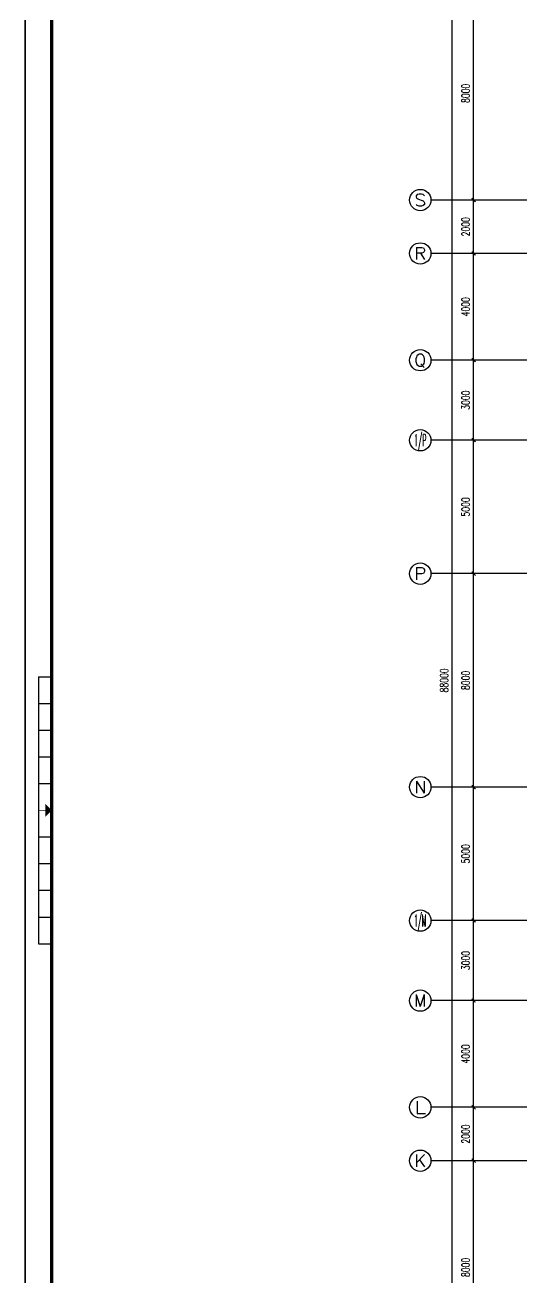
# Model space of a CAD drawing. Extents: x 190999 to 918899, y -200814 to 215286.
# Drawn here: x 834799 to 853900, y -158890 to -111937 of the extents above; entities that cross this region are included whole.
import ezdxf
from ezdxf.enums import TextEntityAlignment as Align

# ---------------------------------------------------------------- set-up
doc = ezdxf.new("R2010")
doc.units = 0
doc.header["$LTSCALE"] = 1000
doc.header["$MEASUREMENT"] = 0
doc.layers.get('Defpoints').update_dxf_attribs({"color": 1})
for name, color, linetype in [('AXIS', 3, 'Continuous'), ('AXIS_TEXT', 7, 'Continuous'), ('图框', 189, 'Continuous')]:
    doc.layers.add(name, color=color, linetype=linetype)
doc.styles.add('_TCH_AXIS', font='COMPLEX', dxfattribs={"bigfont": 'GBCBIG'})
doc.styles.add('COMPLEX', font='COMPLEX')
doc.styles.add('DIM_FONT', font='SIMPLEX', dxfattribs={"width": 0.7, "bigfont": 'GBCBIG'})
doc.dimstyles.new('DIMN', dxfattribs={"dimtxt": 300, "dimasz": 100, "dimexe": 250, "dimexo": 300, "dimgap": 150, "dimtad": 1, "dimdec": 0, "dimzin": 0, "dimdsep": 46, "dimtxsty": 'DIM_FONT', "dimblk": 'ARCHTICK', "dimcen": 0.09, "dimclrt": 7, "dimazin": 2, "dimtfac": 1, "dimtdec": 0, "dimtix": 1, "dimtmove": 2, "dimatfit": 3, "dimfxl": 0, "dimtolj": 1, "dimtzin": 0, "dimarcsym": 0})

# ---------------------------------------------------------------- blocks, each defined once
blk = doc.blocks.new('TJAD_TK_A0')
at = {"layer": '图框'}
for p, q in [((2162, 399.3), (973, 399.3)), ((1517.5, -436.65), (1517.5, -431.65)), ((1527.5, -436.65), (1527.5, -431.65)), ((1537.5, -436.65), (1537.5, -431.65)), ((1547.5, -436.65), (1547.5, -431.65)), ((1557.5, -436.65), (1557.5, -431.65)), ((1577.5, -436.65), (1577.5, -431.65)), ((1587.5, -436.65), (1587.5, -431.65)), ((1597.5, -436.65), (1597.5, -431.65)), ((1607.5, -436.65), (1607.5, -431.65)), ((1617.5, -436.65), (1617.5, -431.65)), ((1517.5, -436.65), (1617.5, -436.65)), ((973, -441.7), (2162, -441.7))]:
    blk.add_line(p, q, dxfattribs=at)
at = {"layer": '图框', "const_width": 1.2}
blk.add_lwpolyline([(2152, -431.7), (2152, 389.3), (998, 389.3), (998, -431.7)], close=True, dxfattribs=at)
at = {"layer": '图框', "const_width": 0.3}
blk.add_lwpolyline([(1567.5, -434.15), (1567.5, -436.65)], dxfattribs=at)
at = {"layer": '图框'}
blk.add_solid([(1570, -434.15), (1565, -434.15), (1567.5, -431.65)], dxfattribs=at)
blk = doc.blocks.new('_ArchTick')
at = {"const_width": 0.5}
blk.add_lwpolyline([(-0.7, -0.7), (0.7, 0.7)], dxfattribs=at)
blk = doc.blocks.new('*D1827')
at = {"layer": 'AXIS', "color": 0, "lineweight": -2}
for p, q in [((852399, -154496), (851354, -154496)), ((851604, -162496), (851604, -154496)), ((852399, -162496), (851354, -162496))]:
    blk.add_line(p, q, dxfattribs=at)
at = {"layer": 'Defpoints', "color": 0}
for p in [(851604, -154496), (852699, -154496), (852699, -162496)]:
    blk.add_point(p, dxfattribs=at)
at = {"layer": 'AXIS', "color": 0, "lineweight": -2, "xscale": 100, "yscale": 100, "zscale": 100}
for p, rotation in [((851604, -154496), 90), ((851604, -162496), 270)]:
    blk.add_blockref('_ArchTick', p, dxfattribs=dict(at, rotation=rotation))
at = {"layer": 'AXIS', "color": 7, "insert": (851304, -158496), "char_height": 300, "attachment_point": 5, "rotation": 90, "style": 'DIM_FONT'}
blk.add_mtext('\\A1;8000', dxfattribs=at)
blk = doc.blocks.new('*D1828')
at = {"layer": 'AXIS', "color": 0, "lineweight": -2}
for p, q in [((852399, -152496), (851354, -152496)), ((851604, -154496), (851604, -152496)), ((852399, -154496), (851354, -154496))]:
    blk.add_line(p, q, dxfattribs=at)
at = {"layer": 'Defpoints', "color": 0}
for p in [(851604, -152496), (852699, -152496), (852699, -154496)]:
    blk.add_point(p, dxfattribs=at)
at = {"layer": 'AXIS', "color": 0, "lineweight": -2, "xscale": 100, "yscale": 100, "zscale": 100}
for p, rotation in [((851604, -152496), 90), ((851604, -154496), 270)]:
    blk.add_blockref('_ArchTick', p, dxfattribs=dict(at, rotation=rotation))
at = {"layer": 'AXIS', "color": 7, "insert": (851304, -153496), "char_height": 300, "attachment_point": 5, "rotation": 90, "style": 'DIM_FONT'}
blk.add_mtext('\\A1;2000', dxfattribs=at)
blk = doc.blocks.new('*D1829')
at = {"layer": 'AXIS', "color": 0, "lineweight": -2}
for p, q in [((852399, -148496), (851354, -148496)), ((851604, -152496), (851604, -148496)), ((852399, -152496), (851354, -152496))]:
    blk.add_line(p, q, dxfattribs=at)
at = {"layer": 'Defpoints', "color": 0}
for p in [(851604, -148496), (852699, -148496), (852699, -152496)]:
    blk.add_point(p, dxfattribs=at)
at = {"layer": 'AXIS', "color": 0, "lineweight": -2, "xscale": 100, "yscale": 100, "zscale": 100}
for p, rotation in [((851604, -148496), 90), ((851604, -152496), 270)]:
    blk.add_blockref('_ArchTick', p, dxfattribs=dict(at, rotation=rotation))
at = {"layer": 'AXIS', "color": 7, "insert": (851304, -150496), "char_height": 300, "attachment_point": 5, "rotation": 90, "style": 'DIM_FONT'}
blk.add_mtext('\\A1;4000', dxfattribs=at)
blk = doc.blocks.new('*D1830')
at = {"layer": 'AXIS', "color": 0, "lineweight": -2}
for p, q in [((852399, -145496), (851354, -145496)), ((851604, -148496), (851604, -145496)), ((852399, -148496), (851354, -148496))]:
    blk.add_line(p, q, dxfattribs=at)
at = {"layer": 'Defpoints', "color": 0}
for p in [(851604, -145496), (852699, -145496), (852699, -148496)]:
    blk.add_point(p, dxfattribs=at)
at = {"layer": 'AXIS', "color": 0, "lineweight": -2, "xscale": 100, "yscale": 100, "zscale": 100}
for p, rotation in [((851604, -145496), 90), ((851604, -148496), 270)]:
    blk.add_blockref('_ArchTick', p, dxfattribs=dict(at, rotation=rotation))
at = {"layer": 'AXIS', "color": 7, "insert": (851304, -146996), "char_height": 300, "attachment_point": 5, "rotation": 90, "style": 'DIM_FONT'}
blk.add_mtext('\\A1;3000', dxfattribs=at)
blk = doc.blocks.new('*D1831')
at = {"layer": 'AXIS', "color": 0, "lineweight": -2}
for p, q in [((852399, -140496), (851354, -140496)), ((851604, -145496), (851604, -140496)), ((852399, -145496), (851354, -145496))]:
    blk.add_line(p, q, dxfattribs=at)
at = {"layer": 'Defpoints', "color": 0}
for p in [(851604, -140496), (852699, -140496), (852699, -145496)]:
    blk.add_point(p, dxfattribs=at)
at = {"layer": 'AXIS', "color": 0, "lineweight": -2, "xscale": 100, "yscale": 100, "zscale": 100}
for p, rotation in [((851604, -140496), 90), ((851604, -145496), 270)]:
    blk.add_blockref('_ArchTick', p, dxfattribs=dict(at, rotation=rotation))
at = {"layer": 'AXIS', "color": 7, "insert": (851304, -142996), "char_height": 300, "attachment_point": 5, "rotation": 90, "style": 'DIM_FONT'}
blk.add_mtext('\\A1;5000', dxfattribs=at)
blk = doc.blocks.new('*D1832')
at = {"layer": 'AXIS', "color": 0, "lineweight": -2}
for p, q in [((852399, -132496), (851354, -132496)), ((851604, -140496), (851604, -132496)), ((852399, -140496), (851354, -140496))]:
    blk.add_line(p, q, dxfattribs=at)
at = {"layer": 'Defpoints', "color": 0}
for p in [(851604, -132496), (852699, -132496), (852699, -140496)]:
    blk.add_point(p, dxfattribs=at)
at = {"layer": 'AXIS', "color": 0, "lineweight": -2, "xscale": 100, "yscale": 100, "zscale": 100}
for p, rotation in [((851604, -132496), 90), ((851604, -140496), 270)]:
    blk.add_blockref('_ArchTick', p, dxfattribs=dict(at, rotation=rotation))
at = {"layer": 'AXIS', "color": 7, "insert": (851304, -136496), "char_height": 300, "attachment_point": 5, "rotation": 90, "style": 'DIM_FONT'}
blk.add_mtext('\\A1;8000', dxfattribs=at)
blk = doc.blocks.new('*D1833')
at = {"layer": 'AXIS', "color": 0, "lineweight": -2}
for p, q in [((852399, -127496), (851354, -127496)), ((851604, -132496), (851604, -127496)), ((852399, -132496), (851354, -132496))]:
    blk.add_line(p, q, dxfattribs=at)
at = {"layer": 'Defpoints', "color": 0}
for p in [(851604, -127496), (852699, -127496), (852699, -132496)]:
    blk.add_point(p, dxfattribs=at)
at = {"layer": 'AXIS', "color": 0, "lineweight": -2, "xscale": 100, "yscale": 100, "zscale": 100}
for p, rotation in [((851604, -127496), 90), ((851604, -132496), 270)]:
    blk.add_blockref('_ArchTick', p, dxfattribs=dict(at, rotation=rotation))
at = {"layer": 'AXIS', "color": 7, "insert": (851304, -129996), "char_height": 300, "attachment_point": 5, "rotation": 90, "style": 'DIM_FONT'}
blk.add_mtext('\\A1;5000', dxfattribs=at)
blk = doc.blocks.new('*D1834')
at = {"layer": 'AXIS', "color": 0, "lineweight": -2}
for p, q in [((852399, -124496), (851354, -124496)), ((851604, -127496), (851604, -124496)), ((852399, -127496), (851354, -127496))]:
    blk.add_line(p, q, dxfattribs=at)
at = {"layer": 'Defpoints', "color": 0}
for p in [(851604, -124496), (852699, -124496), (852699, -127496)]:
    blk.add_point(p, dxfattribs=at)
at = {"layer": 'AXIS', "color": 0, "lineweight": -2, "xscale": 100, "yscale": 100, "zscale": 100}
for p, rotation in [((851604, -124496), 90), ((851604, -127496), 270)]:
    blk.add_blockref('_ArchTick', p, dxfattribs=dict(at, rotation=rotation))
at = {"layer": 'AXIS', "color": 7, "insert": (851304, -125996), "char_height": 300, "attachment_point": 5, "rotation": 90, "style": 'DIM_FONT'}
blk.add_mtext('\\A1;3000', dxfattribs=at)
blk = doc.blocks.new('*D1835')
at = {"layer": 'AXIS', "color": 0, "lineweight": -2}
for p, q in [((852399, -120496), (851354, -120496)), ((851604, -124496), (851604, -120496)), ((852399, -124496), (851354, -124496))]:
    blk.add_line(p, q, dxfattribs=at)
at = {"layer": 'Defpoints', "color": 0}
for p in [(851604, -120496), (852699, -120496), (852699, -124496)]:
    blk.add_point(p, dxfattribs=at)
at = {"layer": 'AXIS', "color": 0, "lineweight": -2, "xscale": 100, "yscale": 100, "zscale": 100}
for p, rotation in [((851604, -120496), 90), ((851604, -124496), 270)]:
    blk.add_blockref('_ArchTick', p, dxfattribs=dict(at, rotation=rotation))
at = {"layer": 'AXIS', "color": 7, "insert": (851304, -122496), "char_height": 300, "attachment_point": 5, "rotation": 90, "style": 'DIM_FONT'}
blk.add_mtext('\\A1;4000', dxfattribs=at)
blk = doc.blocks.new('*D1836')
at = {"layer": 'AXIS', "color": 0, "lineweight": -2}
for p, q in [((852399, -118496), (851354, -118496)), ((851604, -120496), (851604, -118496)), ((852399, -120496), (851354, -120496))]:
    blk.add_line(p, q, dxfattribs=at)
at = {"layer": 'Defpoints', "color": 0}
for p in [(851604, -118496), (852699, -118496), (852699, -120496)]:
    blk.add_point(p, dxfattribs=at)
at = {"layer": 'AXIS', "color": 0, "lineweight": -2, "xscale": 100, "yscale": 100, "zscale": 100}
for p, rotation in [((851604, -118496), 90), ((851604, -120496), 270)]:
    blk.add_blockref('_ArchTick', p, dxfattribs=dict(at, rotation=rotation))
at = {"layer": 'AXIS', "color": 7, "insert": (851304, -119496), "char_height": 300, "attachment_point": 5, "rotation": 90, "style": 'DIM_FONT'}
blk.add_mtext('\\A1;2000', dxfattribs=at)
blk = doc.blocks.new('*D1837')
at = {"layer": 'AXIS', "color": 0, "lineweight": -2}
for p, q in [((852399, -110496), (851354, -110496)), ((851604, -118496), (851604, -110496)), ((852399, -118496), (851354, -118496))]:
    blk.add_line(p, q, dxfattribs=at)
at = {"layer": 'Defpoints', "color": 0}
for p in [(851604, -110496), (852699, -110496), (852699, -118496)]:
    blk.add_point(p, dxfattribs=at)
at = {"layer": 'AXIS', "color": 0, "lineweight": -2, "xscale": 100, "yscale": 100, "zscale": 100}
for p, rotation in [((851604, -110496), 90), ((851604, -118496), 270)]:
    blk.add_blockref('_ArchTick', p, dxfattribs=dict(at, rotation=rotation))
at = {"layer": 'AXIS', "color": 7, "insert": (851304, -114496), "char_height": 300, "attachment_point": 5, "rotation": 90, "style": 'DIM_FONT'}
blk.add_mtext('\\A1;8000', dxfattribs=at)
blk = doc.blocks.new('*D1846')
at = {"layer": 'AXIS', "color": 0, "lineweight": -2}
for p, q in [((852399, -92496), (850554, -92496)), ((850804, -180496), (850804, -92496)), ((852399, -180496), (850554, -180496))]:
    blk.add_line(p, q, dxfattribs=at)
at = {"layer": 'Defpoints', "color": 0}
for p in [(850804, -92496), (852699, -92496), (852699, -180496)]:
    blk.add_point(p, dxfattribs=at)
at = {"layer": 'AXIS', "color": 0, "lineweight": -2, "xscale": 100, "yscale": 100, "zscale": 100}
for p, rotation in [((850804, -92496), 90), ((850804, -180496), 270)]:
    blk.add_blockref('_ArchTick', p, dxfattribs=dict(at, rotation=rotation))
at = {"layer": 'AXIS', "color": 7, "insert": (850504, -136496), "char_height": 300, "attachment_point": 5, "rotation": 90, "style": 'DIM_FONT'}
blk.add_mtext('\\A1;88000', dxfattribs=at)
blk = doc.blocks.new('_AXISO')
blk.add_circle((0, 0), 0.5)
at = {"layer": 'AXIS_TEXT', "style": 'COMPLEX', "width": 1.041667}
blk.add_attdef('A', text='', height=0.56, dxfattribs=at).set_placement((-0.25, -0.28), (0.25, -0.28), align=Align.FIT)

msp = doc.modelspace()

# ---------------------------------------------------------------- linework, layer by layer
at = {"layer": 'AXIS'}
for p, q in [((853598.5, -118496.3), (850004.1, -118496.3)), ((853598.5, -120496.3), (850004.1, -120496.3)), ((853598.5, -124496.3), (850004.1, -124496.3)), ((853598.5, -127496.3), (850004.1, -127496.3)), ((853598.5, -132496.3), (850004.1, -132496.3)), ((853598.5, -140496.3), (850004.1, -140496.3)), ((853598.5, -145496.3), (850004.1, -145496.3)), ((853598.5, -148496.3), (850004.1, -148496.3)), ((853598.5, -152496.3), (850004.1, -152496.3)), ((853598.5, -154496.3), (850004.1, -154496.3))]:
    msp.add_line(p, q, dxfattribs=at)

# ---------------------------------------------------------------- block references
ref = msp.add_blockref('_AXISO', (849604.1, -118496.3), dxfattribs=dict(at, xscale=800, yscale=800, zscale=800))
ref.add_attrib('A', 'S', dxfattribs={"layer": 'AXIS_TEXT', "height": 452.5, "style": '_TCH_AXIS', "width": 1.5}).set_placement((849377.8, -118722.6), (849830.4, -118722.6), align=Align.FIT)
ref = msp.add_blockref('_AXISO', (849604.1, -120496.3), dxfattribs=dict(at, xscale=800, yscale=800, zscale=800))
ref.add_attrib('A', 'R', dxfattribs={"layer": 'AXIS_TEXT', "height": 452.5, "style": '_TCH_AXIS', "width": 1.166667}).set_placement((849377.8, -120722.6), (849830.4, -120722.6), align=Align.FIT)
ref = msp.add_blockref('_AXISO', (849604.1, -124496.3), dxfattribs=dict(at, xscale=800, yscale=800, zscale=800))
ref.add_attrib('A', 'Q', dxfattribs={"layer": 'AXIS_TEXT', "height": 452.5, "style": '_TCH_AXIS', "width": 1.3125}).set_placement((849377.8, -124722.6), (849830.4, -124722.6), align=Align.FIT)
ref = msp.add_blockref('_AXISO', (849604.1, -127496.3), dxfattribs=dict(at, xscale=800, yscale=800, zscale=800))
ref.add_attrib('A', '1/P', dxfattribs={"layer": 'AXIS_TEXT', "height": 452.55, "style": '_TCH_AXIS', "width": 0.388889}).set_placement((849377.8, -127722.6), (849830.4, -127722.6), align=Align.FIT)
ref = msp.add_blockref('_AXISO', (849604.1, -132496.3), dxfattribs=dict(at, xscale=800, yscale=800, zscale=800))
ref.add_attrib('A', 'P', dxfattribs={"layer": 'AXIS_TEXT', "height": 452.5, "style": '_TCH_AXIS', "width": 1.235294}).set_placement((849377.8, -132722.6), (849830.4, -132722.6), align=Align.FIT)
ref = msp.add_blockref('_AXISO', (849604.1, -140496.3), dxfattribs=dict(at, xscale=800, yscale=800, zscale=800))
ref.add_attrib('A', 'N', dxfattribs={"layer": 'AXIS_TEXT', "height": 452.5, "style": '_TCH_AXIS', "width": 1.105263}).set_placement((849377.8, -140722.6), (849830.4, -140722.6), align=Align.FIT)
ref = msp.add_blockref('_AXISO', (849604.1, -145496.3), dxfattribs=dict(at, xscale=800, yscale=800, zscale=800))
ref.add_attrib('A', '1/M', dxfattribs={"layer": 'AXIS_TEXT', "height": 452.55, "style": '_TCH_AXIS', "width": 0.362069}).set_placement((849377.8, -145722.6), (849830.4, -145722.6), align=Align.FIT)
ref = msp.add_blockref('_AXISO', (849604.1, -148496.3), dxfattribs=dict(at, xscale=800, yscale=800, zscale=800))
ref.add_attrib('A', 'M', dxfattribs={"layer": 'AXIS_TEXT', "height": 452.5, "style": '_TCH_AXIS'}).set_placement((849377.8, -148722.6), (849830.4, -148722.6), align=Align.FIT)
ref = msp.add_blockref('_AXISO', (849604.1, -152496.3), dxfattribs=dict(at, xscale=800, yscale=800, zscale=800))
ref.add_attrib('A', 'L', dxfattribs={"layer": 'AXIS_TEXT', "height": 452.5, "style": '_TCH_AXIS', "width": 1.4}).set_placement((849377.8, -152722.6), (849830.4, -152722.6), align=Align.FIT)
ref = msp.add_blockref('_AXISO', (849604.1, -154496.3), dxfattribs=dict(at, xscale=800, yscale=800, zscale=800))
ref.add_attrib('A', 'K', dxfattribs={"layer": 'AXIS_TEXT', "height": 452.5, "style": '_TCH_AXIS', "width": 1.105263}).set_placement((849377.8, -154722.6), (849830.4, -154722.6), align=Align.FIT)
at = {"layer": '图框', "xscale": 100, "yscale": 100, "zscale": 100, "rotation": 270}
for p in [(794868.8, 15386.5), (878968.8, 15386.5)]:
    msp.add_blockref('TJAD_TK_A0', p, dxfattribs=at)

# ---------------------------------------------------------------- dimensions: what is measured, and where the dimension line sits
at = {"layer": 'AXIS'}
for p1, p2, distance, picture, middle in [((852698.5, -180496.3), (852698.5, -92496.3), 1894.4, '*D1846', (850504.1, -136496.3)), ((852698.5, -118496.3), (852698.5, -110496.3), 1094.4, '*D1837', (851304.1, -114496.3)), ((852698.5, -120496.3), (852698.5, -118496.3), 1094.4, '*D1836', (851304.1, -119496.3)), ((852698.5, -124496.3), (852698.5, -120496.3), 1094.4, '*D1835', (851304.1, -122496.3)), ((852698.5, -127496.3), (852698.5, -124496.3), 1094.4, '*D1834', (851304.1, -125996.3)), ((852698.5, -132496.3), (852698.5, -127496.3), 1094.4, '*D1833', (851304.1, -129996.3)), ((852698.5, -140496.3), (852698.5, -132496.3), 1094.4, '*D1832', (851304.1, -136496.3)), ((852698.5, -145496.3), (852698.5, -140496.3), 1094.4, '*D1831', (851304.1, -142996.3)), ((852698.5, -148496.3), (852698.5, -145496.3), 1094.4, '*D1830', (851304.1, -146996.3)), ((852698.5, -152496.3), (852698.5, -148496.3), 1094.4, '*D1829', (851304.1, -150496.3)), ((852698.5, -154496.3), (852698.5, -152496.3), 1094.4, '*D1828', (851304.1, -153496.3)), ((852698.5, -162496.3), (852698.5, -154496.3), 1094.4, '*D1827', (851304.1, -158496.3))]:
    dim = msp.add_aligned_dim(p1=p1, p2=p2, distance=distance, dimstyle='DIMN', dxfattribs=at)
    dim.commit()
    dim.dimension.update_dxf_attribs({"geometry": picture, "text_midpoint": middle})

doc.saveas('drawing.dxf')
